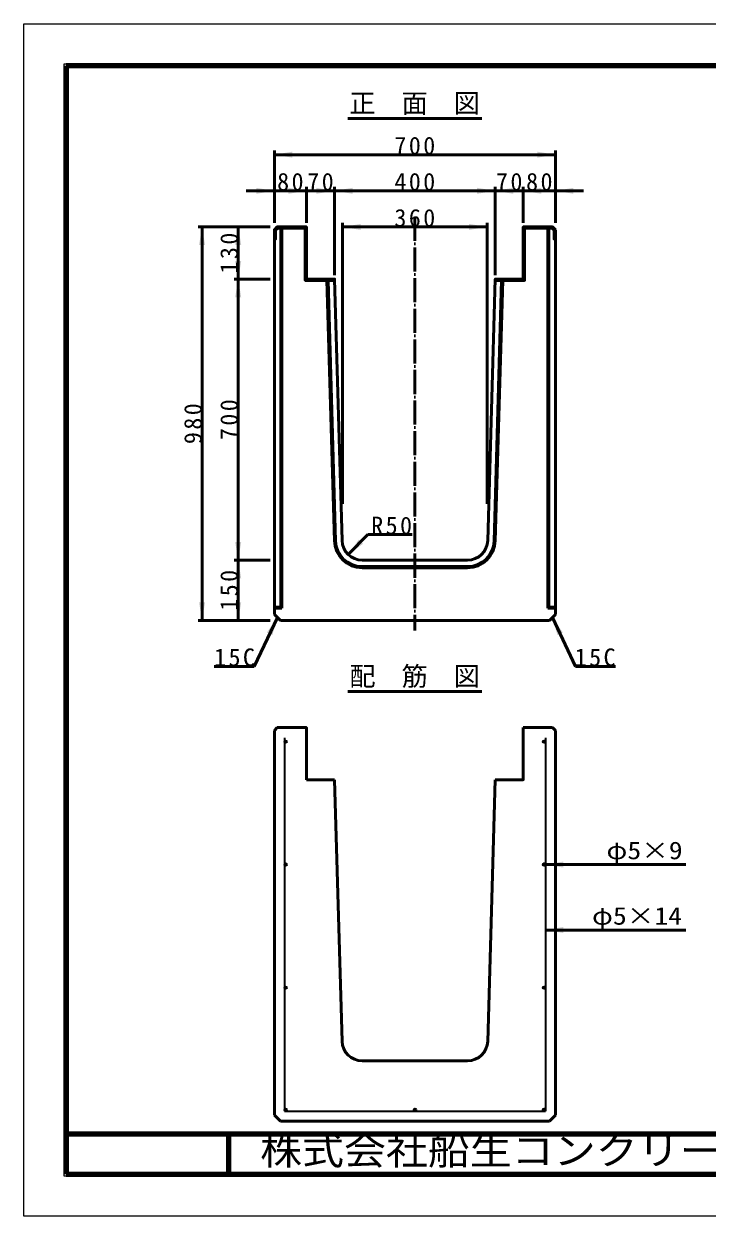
# Model space of a CAD drawing. Units: millimetres, scale not verified. Extents: x -2102 to 2102, y -1485 to 1485.
# Drawn here: x -2102 to -401, y -1485 to 1485 of the extents above; entities that cross this region are included whole.
import ezdxf
from ezdxf.enums import TextEntityAlignment as Align

# ---------------------------------------------------------------- set-up
doc = ezdxf.new("R2010")
doc.units = ezdxf.units.MM
doc.header["$LTSCALE"] = 5
doc.linetypes.add('LONG_DASHED_DOTTED', pattern=[15.25, 12, -1.5, 0.25, -1.5])
doc.layers.add('0-0_V-nasSTD', color=7, linetype='Continuous', lineweight=50)
doc.layers.add('0-1_0', color=7, linetype='Continuous', lineweight=50)
doc.styles.add('ＭＳ ゴシック', font='')
doc.styles.get('ＭＳ ゴシック').set_extended_font_data('MS Gothic')

msp = doc.modelspace()

# ---------------------------------------------------------------- linework, layer by layer
at = {"layer": '0-0_V-nasSTD', "lineweight": 100}
for p, q in [((-1997.5, 1380), (-1997.5, -1380)), ((-1997.5, -1280), (1997.5, -1280)), ((-1592.5, -1280), (-1592.5, -1380)), ((-1997.5, -1380), (1997.5, -1380))]:
    msp.add_line(p, q, dxfattribs=at)
at = {"layer": '0-0_V-nasSTD'}
for p, q in [((-1478.654, 1169.105), (-1478.654, 989.105)), ((-778.654, 1159.105), (-1478.654, 1159.105)), ((-778.654, 1169.105), (-778.654, 989.105)), ((-1398.654, 1079.105), (-1398.654, 989.105)), ((-1328.654, 1079.105), (-1328.654, 859.105)), ((-928.654, 1079.105), (-928.654, 859.105)), ((-858.654, 1079.105), (-858.654, 989.105)), ((-1478.654, 1069.105), (-1548.654, 1069.105)), ((-1398.654, 1069.105), (-1478.654, 1069.105)), ((-1328.654, 1069.105), (-1398.654, 1069.105)), ((-928.654, 1069.105), (-1328.654, 1069.105)), ((-858.654, 1069.105), (-928.654, 1069.105)), ((-778.654, 1069.105), (-858.654, 1069.105)), ((-708.654, 1069.105), (-778.654, 1069.105)), ((-1308.655, 989.105), (-1308.655, 289.105)), ((-948.655, 989.105), (-948.655, 289.105)), ((-1488.654, 979.105), (-1668.654, 979.105)), ((-1658.654, 979.105), (-1658.654, -0.895)), ((-1568.654, 979.105), (-1568.654, 849.105)), ((-1478.654, 972.105), (-1471.654, 979.105)), ((-1478.654, 972.105), (-1478.654, 14.105)), ((-1462.654, 975.905), (-1462.654, 32.105)), ((-1459.654, 975.905), (-1459.654, 29.105)), ((-1308.655, 979.105), (-948.655, 979.105)), ((-785.654, 979.105), (-858.654, 979.105)), ((-797.654, 29.105), (-797.654, 975.905)), ((-794.654, 32.105), (-794.654, 975.905)), ((-785.654, 979.105), (-778.654, 972.105)), ((-778.654, 14.105), (-778.654, 972.105)), ((-1488.654, 849.105), (-1578.654, 849.105)), ((-1568.654, 849.105), (-1568.654, 149.105)), ((-1328.654, 849.105), (-1398.654, 849.105)), ((-1347.571, 845.905), (-1329.034, 197.134)), ((-1344.569, 845.905), (-1326.036, 197.22)), ((-1328.654, 849.105), (-1310.042, 197.677)), ((-928.654, 849.105), (-947.266, 197.677)), ((-912.739, 845.905), (-931.273, 197.22)), ((-909.738, 845.905), (-928.274, 197.134)), ((-1294.909, 163.248), (-1245.412, 212.746)), ((-1245.412, 212.746), (-1135.412, 212.746)), ((-1488.654, 149.105), (-1578.654, 149.105)), ((-1568.654, 149.105), (-1568.654, -0.895)), ((-1260.062, 149.105), (-997.246, 149.105)), ((-1260.062, 133.105), (-997.246, 133.105)), ((-1260.062, 130.105), (-997.246, 130.105)), ((-1478.654, 32.105), (-1462.654, 32.105)), ((-1462.654, 32.105), (-1459.654, 29.105)), ((-794.654, 32.105), (-797.654, 29.105)), ((-794.654, 32.105), (-778.654, 32.105)), ((-1528.723, -115.603), (-1471.154, 6.605)), ((-1478.654, 29.105), (-1459.654, 29.105)), ((-1478.654, 14.105), (-1463.654, -0.895)), ((-797.654, 29.105), (-778.654, 29.105)), ((-793.654, -0.895), (-778.654, 14.105)), ((-728.586, -115.603), (-786.154, 6.605)), ((-1488.654, -0.895), (-1668.654, -0.895)), ((-1463.654, -0.895), (-793.654, -0.895)), ((-1628.723, -115.603), (-1528.723, -115.603)), ((-728.586, -115.603), (-628.586, -115.603)), ((-1478.654, -275.131), (-1471.654, -268.131)), ((-1478.654, -275.131), (-1478.654, -1233.131)), ((-785.654, -268.131), (-858.654, -268.131)), ((-785.654, -268.131), (-778.654, -275.131)), ((-778.654, -1233.131), (-778.654, -275.131)), ((-1328.654, -398.131), (-1398.654, -398.131)), ((-1328.654, -398.131), (-1310.042, -1049.559)), ((-928.654, -398.131), (-947.266, -1049.559)), ((-803.654, -609.131), (-453.654, -609.131)), ((-803.654, -772.205), (-453.654, -772.205)), ((-1260.062, -1098.131), (-997.246, -1098.131)), ((-1478.654, -1233.131), (-1463.654, -1248.131)), ((-793.654, -1248.131), (-778.654, -1233.131)), ((-1463.654, -1248.131), (-793.654, -1248.131))]:
    msp.add_line(p, q, dxfattribs=at)
at = {"layer": '0-0_V-nasSTD', "linetype": 'LONG_DASHED_DOTTED'}
msp.add_line((-1128.654, 1004.105), (-1128.654, -25.895), dxfattribs=at)
at = {"layer": '0-0_V-nasSTD', "lineweight": 35}
for p, q in [((-1453.654, -293.131), (-1453.654, -1223.131)), ((-803.654, -293.131), (-803.654, -1223.131)), ((-1453.654, -1223.131), (-803.654, -1223.131))]:
    msp.add_line(p, q, dxfattribs=at)
at = {"layer": '0-0_V-nasSTD', "lineweight": 18}
for points in [[(-2102.5, -1485), (-2102.5, 1485), (2102.5, 1485), (2102.5, -1485)], [(-2002.5, -1385), (-2002.5, 1385), (2002.5, 1385), (2002.5, -1385)]]:
    msp.add_lwpolyline(points, close=True, dxfattribs=at)
at = {"layer": '0-0_V-nasSTD', "lineweight": 100}
msp.add_lwpolyline([(1997.5, -1380), (1997.5, 1380), (-1997.5, 1380)], dxfattribs=at)
at = {"layer": '0-0_V-nasSTD'}
for points in [[(-1401.854, 845.905), (-1328.563, 845.905), (-1328.654, 849.105), (-1398.654, 849.105), (-1398.654, 979.105), (-1471.654, 979.105), (-1478.654, 972.105), (-1478.654, 949.105), (-1475.454, 949.105), (-1475.454, 970.779), (-1470.329, 975.905), (-1401.854, 975.905)], [(-778.654, 972.105), (-778.654, 949.105), (-781.854, 949.105), (-781.854, 970.779), (-786.98, 975.905), (-855.454, 975.905), (-855.454, 845.905), (-928.746, 845.905), (-928.654, 849.105), (-858.654, 849.105), (-858.654, 979.105), (-785.654, 979.105)]]:
    msp.add_lwpolyline(points, close=True, dxfattribs=at)
for points in [[(-1401.854, 975.905), (-1470.329, 975.905), (-1475.454, 970.779), (-1475.454, 949.105), (-1478.654, 949.105)], [(-1471.654, 979.105), (-1398.654, 979.105), (-1398.654, 849.105)], [(-1401.854, 975.905), (-1401.854, 845.905), (-1328.563, 845.905)], [(-855.454, 975.905), (-855.454, 845.905), (-928.746, 845.905)], [(-858.654, 979.105), (-858.654, 849.105), (-928.654, 849.105)], [(-855.454, 975.905), (-786.98, 975.905), (-781.854, 970.779), (-781.854, 949.105), (-778.654, 949.105)], [(-1471.654, -268.131), (-1398.654, -268.131), (-1398.654, -398.131)], [(-858.654, -268.131), (-858.654, -398.131), (-928.654, -398.131)]]:
    msp.add_lwpolyline(points, dxfattribs=at)
at = {"layer": '0-0_V-nasSTD', "lineweight": 35}
for centre in [(-1450.654, -303.131), (-806.654, -303.131), (-1450.654, -609.131), (-806.654, -609.131), (-1450.654, -916.131), (-806.654, -916.131), (-1450.654, -1220.131), (-1128.654, -1220.131), (-806.654, -1220.131)]:
    msp.add_circle(centre, 3, dxfattribs=at)
at = {"layer": '0-0_V-nasSTD'}
for centre, radius, start, end in [((-1260.062, 199.105), 69, 181.63658, 270), ((-1260.062, 199.105), 66, 181.63658, 270), ((-1260.062, 199.105), 50, 181.63658, 270), ((-997.246, 199.105), 50, 270, 358.36342), ((-997.246, 199.105), 66, 270, 358.36342), ((-997.246, 199.105), 69, 270, 358.36342), ((-1260.062, -1048.131), 50, 181.63658, 270), ((-997.246, -1048.131), 50, 270, 358.36342)]:
    msp.add_arc(centre, radius, start, end, dxfattribs=at)
for points in [[(-1478.654, 1159.105), (-1433.654, 1151.605), (-1433.654, 1166.605)], [(-823.654, 1151.605), (-823.654, 1166.605), (-778.654, 1159.105)], [(-1523.654, 1061.605), (-1523.654, 1076.605), (-1478.654, 1069.105)], [(-1443.654, 1061.605), (-1443.654, 1076.605), (-1398.654, 1069.105)], [(-1373.654, 1061.605), (-1373.654, 1076.605), (-1328.654, 1069.105)], [(-1328.654, 1069.105), (-1283.654, 1061.605), (-1283.654, 1076.605)], [(-973.654, 1061.605), (-973.654, 1076.605), (-928.654, 1069.105)], [(-928.654, 1069.105), (-883.654, 1061.605), (-883.654, 1076.605)], [(-858.654, 1069.105), (-813.654, 1061.605), (-813.654, 1076.605)], [(-778.654, 1069.105), (-733.654, 1061.605), (-733.654, 1076.605)], [(-1308.655, 979.105), (-1263.655, 971.605), (-1263.655, 986.605)], [(-993.655, 971.605), (-993.655, 986.605), (-948.655, 979.105)], [(-1666.154, 934.105), (-1658.654, 979.105), (-1651.154, 934.105)], [(-1576.154, 934.105), (-1568.654, 979.105), (-1561.154, 934.105)], [(-1478.654, 972.105), (-1471.654, 979.105), (-1470.329, 975.905)], [(-1478.654, 972.105), (-1475.454, 970.779), (-1470.329, 975.905)], [(-1478.654, 949.105), (-1478.654, 972.105), (-1475.454, 970.779)], [(-1478.654, 949.105), (-1475.454, 949.105), (-1475.454, 970.779)], [(-1471.654, 979.105), (-1470.329, 975.905), (-1401.854, 975.905)], [(-1471.654, 979.105), (-1401.854, 975.905), (-1398.654, 979.105)], [(-1401.854, 975.905), (-1398.654, 849.105), (-1398.654, 979.105)], [(-1401.854, 845.905), (-1401.854, 975.905), (-1398.654, 849.105)], [(-858.654, 849.105), (-858.654, 979.105), (-855.454, 975.905)], [(-858.654, 979.105), (-855.454, 975.905), (-785.654, 979.105)], [(-858.654, 849.105), (-855.454, 845.905), (-855.454, 975.905)], [(-855.454, 975.905), (-786.98, 975.905), (-785.654, 979.105)], [(-786.98, 975.905), (-785.654, 979.105), (-781.854, 970.779)], [(-785.654, 979.105), (-781.854, 970.779), (-778.654, 972.105)], [(-781.854, 970.779), (-778.654, 949.105), (-778.654, 972.105)], [(-781.854, 949.105), (-781.854, 970.779), (-778.654, 949.105)], [(-1576.154, 894.105), (-1568.654, 849.105), (-1561.154, 894.105)], [(-1576.154, 804.105), (-1568.654, 849.105), (-1561.154, 804.105)], [(-1401.854, 845.905), (-1398.654, 849.105), (-1328.563, 845.905)], [(-1398.654, 849.105), (-1328.654, 849.105), (-1328.563, 845.905)], [(-928.746, 845.905), (-928.654, 849.105), (-858.654, 849.105)], [(-928.746, 845.905), (-858.654, 849.105), (-855.454, 845.905)], [(-1576.154, 194.105), (-1568.654, 149.105), (-1561.154, 194.105)], [(-1294.909, 163.248), (-1268.393, 200.371), (-1257.786, 189.765)], [(-1576.154, 104.105), (-1568.654, 149.105), (-1561.154, 104.105)], [(-1666.154, 44.105), (-1658.654, -0.895), (-1651.154, 44.105)], [(-1576.154, 44.105), (-1568.654, -0.895), (-1561.154, 44.105)], [(-1497.116, -30.908), (-1483.546, -37.301), (-1471.154, 6.605)], [(-786.154, 6.605), (-773.762, -37.301), (-760.192, -30.908)], [(-1453.654, -303.131), (-1453.117, -301.417), (-1452.721, -305.305)], [(-1453.117, -301.417), (-1451.109, -300.165), (-1448.818, -300.759)], [(-1453.117, -301.417), (-1448.818, -300.759), (-1447.67, -302.827)], [(-1453.117, -301.417), (-1452.721, -305.305), (-1450.502, -306.127)], [(-1453.117, -301.417), (-1450.502, -306.127), (-1448.378, -305.085)], [(-1453.117, -301.417), (-1448.378, -305.085), (-1447.67, -302.827)], [(-809.639, -303.434), (-808.931, -301.177), (-804.192, -304.845)], [(-809.639, -303.434), (-808.491, -305.503), (-804.192, -304.845)], [(-808.931, -301.177), (-806.806, -300.135), (-804.192, -304.845)], [(-808.491, -305.503), (-806.2, -306.096), (-804.192, -304.845)], [(-806.806, -300.135), (-804.587, -300.956), (-804.192, -304.845)], [(-804.587, -300.956), (-804.192, -304.845), (-803.654, -303.131)], [(-1453.654, -609.131), (-1453.117, -607.417), (-1452.721, -611.305)], [(-1453.117, -607.417), (-1451.109, -606.165), (-1448.818, -606.759)], [(-1453.117, -607.417), (-1448.818, -606.759), (-1447.67, -608.827)], [(-1453.117, -607.417), (-1452.721, -611.305), (-1450.502, -612.127)], [(-1453.117, -607.417), (-1450.502, -612.127), (-1448.378, -611.085)], [(-1453.117, -607.417), (-1448.378, -611.085), (-1447.67, -608.827)], [(-809.639, -609.434), (-808.931, -607.177), (-804.192, -610.845)], [(-809.639, -609.434), (-808.491, -611.503), (-804.192, -610.845)], [(-808.931, -607.177), (-806.806, -606.135), (-804.192, -610.845)], [(-808.491, -611.503), (-806.2, -612.096), (-804.192, -610.845)], [(-806.806, -606.135), (-804.587, -606.956), (-804.192, -610.845)], [(-804.587, -606.956), (-804.192, -610.845), (-803.654, -609.131)], [(-803.654, -609.131), (-758.654, -616.631), (-758.654, -601.631)], [(-803.654, -772.205), (-758.654, -779.705), (-758.654, -764.705)], [(-1453.654, -916.131), (-1453.117, -914.417), (-1452.721, -918.305)], [(-1453.117, -914.417), (-1451.109, -913.165), (-1448.818, -913.759)], [(-1453.117, -914.417), (-1448.818, -913.759), (-1447.67, -915.827)], [(-1453.117, -914.417), (-1452.721, -918.305), (-1450.502, -919.127)], [(-1453.117, -914.417), (-1450.502, -919.127), (-1448.378, -918.085)], [(-1453.117, -914.417), (-1448.378, -918.085), (-1447.67, -915.827)], [(-809.639, -916.434), (-808.931, -914.177), (-804.192, -917.845)], [(-809.639, -916.434), (-808.491, -918.503), (-804.192, -917.845)], [(-808.931, -914.177), (-806.806, -913.135), (-804.192, -917.845)], [(-808.491, -918.503), (-806.2, -919.096), (-804.192, -917.845)], [(-806.806, -913.135), (-804.587, -913.956), (-804.192, -917.845)], [(-804.587, -913.956), (-804.192, -917.845), (-803.654, -916.131)], [(-1453.593, -1220.735), (-1452.11, -1217.508), (-1450.351, -1217.146)], [(-1453.593, -1220.735), (-1450.351, -1217.146), (-1448.7, -1217.855)], [(-1453.593, -1220.735), (-1453.348, -1218.81), (-1452.11, -1217.508)], [(-1131.027, -1218.295), (-1130.368, -1222.593), (-1128.958, -1217.146)], [(-1130.368, -1222.593), (-1128.958, -1217.146), (-1126.7, -1217.855)], [(-808.931, -1218.177), (-807.406, -1217.227), (-804.192, -1218.417)], [(-807.406, -1217.227), (-805.612, -1217.318), (-804.192, -1218.417)], [(-1453.654, -1220.131), (-1453.593, -1220.735), (-1453.348, -1218.81)], [(-1453.593, -1220.735), (-1448.7, -1217.855), (-1447.75, -1219.379)], [(-1453.593, -1220.735), (-1447.841, -1221.173), (-1447.75, -1219.379)], [(-1453.593, -1220.735), (-1453.411, -1221.314), (-1453.117, -1221.845)], [(-1453.593, -1220.735), (-1453.117, -1221.845), (-1452.721, -1222.305)], [(-1453.593, -1220.735), (-1452.721, -1222.305), (-1452.241, -1222.677)], [(-1453.593, -1220.735), (-1452.241, -1222.677), (-1451.696, -1222.944)], [(-1453.593, -1220.735), (-1451.696, -1222.944), (-1451.109, -1223.096)], [(-1453.593, -1220.735), (-1451.109, -1223.096), (-1450.654, -1223.131)], [(-1453.593, -1220.735), (-1450.654, -1223.131), (-1448.94, -1222.593)], [(-1453.593, -1220.735), (-1448.94, -1222.593), (-1447.841, -1221.173)], [(-1131.62, -1220.585), (-1131.027, -1218.295), (-1130.368, -1222.593)], [(-1130.368, -1222.593), (-1126.7, -1217.855), (-1125.658, -1219.979)], [(-1130.368, -1222.593), (-1126.48, -1222.198), (-1125.658, -1219.979)], [(-1130.368, -1222.593), (-1128.654, -1223.131), (-1126.48, -1222.198)], [(-809.639, -1219.827), (-808.931, -1218.177), (-804.192, -1218.417)], [(-809.639, -1219.827), (-809.277, -1221.587), (-804.192, -1218.417)], [(-809.277, -1221.587), (-807.975, -1222.824), (-804.192, -1218.417)], [(-807.975, -1222.824), (-806.654, -1223.131), (-804.192, -1218.417)], [(-806.654, -1223.131), (-806.05, -1223.069), (-804.192, -1218.417)], [(-806.05, -1223.069), (-805.471, -1222.888), (-804.192, -1218.417)], [(-805.471, -1222.888), (-804.94, -1222.593), (-804.192, -1218.417)], [(-804.94, -1222.593), (-804.48, -1222.198), (-804.192, -1218.417)], [(-804.48, -1222.198), (-804.192, -1218.417), (-804.108, -1221.718)], [(-804.192, -1218.417), (-804.108, -1221.718), (-803.841, -1221.173)], [(-804.192, -1218.417), (-803.841, -1221.173), (-803.689, -1220.585)], [(-804.192, -1218.417), (-803.689, -1220.585), (-803.654, -1220.131)]]:
    msp.add_solid(points, dxfattribs=at)
at = {"layer": '0-1_0'}
for p, q in [((-1295.654, 1249.105), (-961.654, 1249.105)), ((-1295.654, -178.131), (-961.654, -178.131))]:
    msp.add_line(p, q, dxfattribs=at)

# ---------------------------------------------------------------- texts
at = {"layer": '0-0_V-nasSTD', "style": 'ＭＳ ゴシック'}
for s, p in [('正\u3000面\u3000図', (-1291.658, 1249.105)), ('配\u3000筋\u3000図', (-1291.658, -178.131))]:
    msp.add_text(s, height=47.65, dxfattribs=at).set_placement(p, align=Align.BOTTOM_LEFT)
for s, height, width, p in [('φ5×9', 43.99, 1.15, (-651.654, -609.131)), ('φ5×14', 43.99, 1.15, (-687.654, -772.205)), ('株式会社船生コンクリート工業', 69.65, 1.1, (-1514.221, -1377.45))]:
    msp.add_text(s, height=height, dxfattribs=dict(at, width=width)).set_placement(p, align=Align.BOTTOM_LEFT)
at = {"layer": '0-0_V-nasSTD', "char_height": 43.99, "attachment_point": 7, "style": 'ＭＳ ゴシック'}
for s, insert in [('\\T1.2;700', (-1179.641, 1159.105)), ('\\T1.2;80', (-1471.654, 1069.105)), ('\\T1.2;70', (-1396.654, 1069.105)), ('\\T1.2;400', (-1179.641, 1069.105)), ('\\T1.2;70', (-926.654, 1069.105)), ('\\T1.2;80', (-851.654, 1069.105)), ('\\T1.2;360', (-1179.641, 979.105)), ('\\T1.2;R50', (-1237.412, 212.746)), ('\\T1.2;15C', (-1628.723, -115.603)), ('\\T1.2;15C', (-730.586, -115.603))]:
    msp.add_mtext(s, dxfattribs=dict(at, insert=insert))
at = {"layer": '0-0_V-nasSTD', "char_height": 43.99, "attachment_point": 7, "rotation": 90, "style": 'ＭＳ ゴシック'}
for s, insert in [('\\T1.2;130', (-1568.654, 863.118)), ('\\T1.2;980', (-1658.654, 438.118)), ('\\T1.2;700', (-1568.654, 448.118)), ('\\T1.2;150', (-1568.654, 23.118))]:
    msp.add_mtext(s, dxfattribs=dict(at, insert=insert))

doc.saveas('drawing.dxf')
